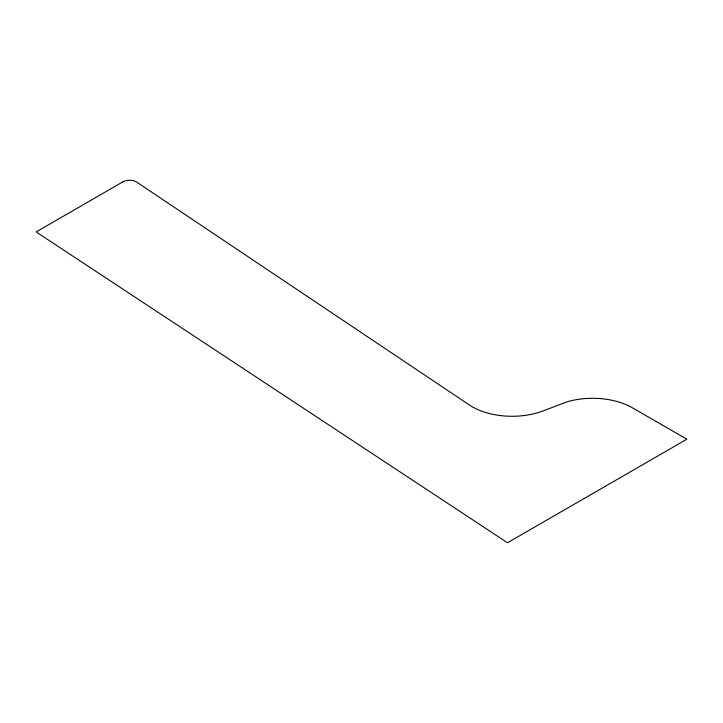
<?xml version="1.0" encoding="UTF-8"?>
<svg xmlns="http://www.w3.org/2000/svg" width="723" height="723" viewBox="0 0 723 723"><rect width="100%" height="100%" fill="white"/><g stroke="black" fill="none" stroke-linecap="round" stroke-linejoin="round"><path stroke-width="1.08" d="M122.946 181.816L36.15 231.929L507.492 542.765L686.85 439.213L632.471 407.826A56.367 32.544 0 0 0 567.41 401.726L543.624 410.7A56.367 32.544 0 0 1 469.363 404.979L136.71 182.115A9.399 5.423 0 0 0 122.946 181.816"/></g></svg>
